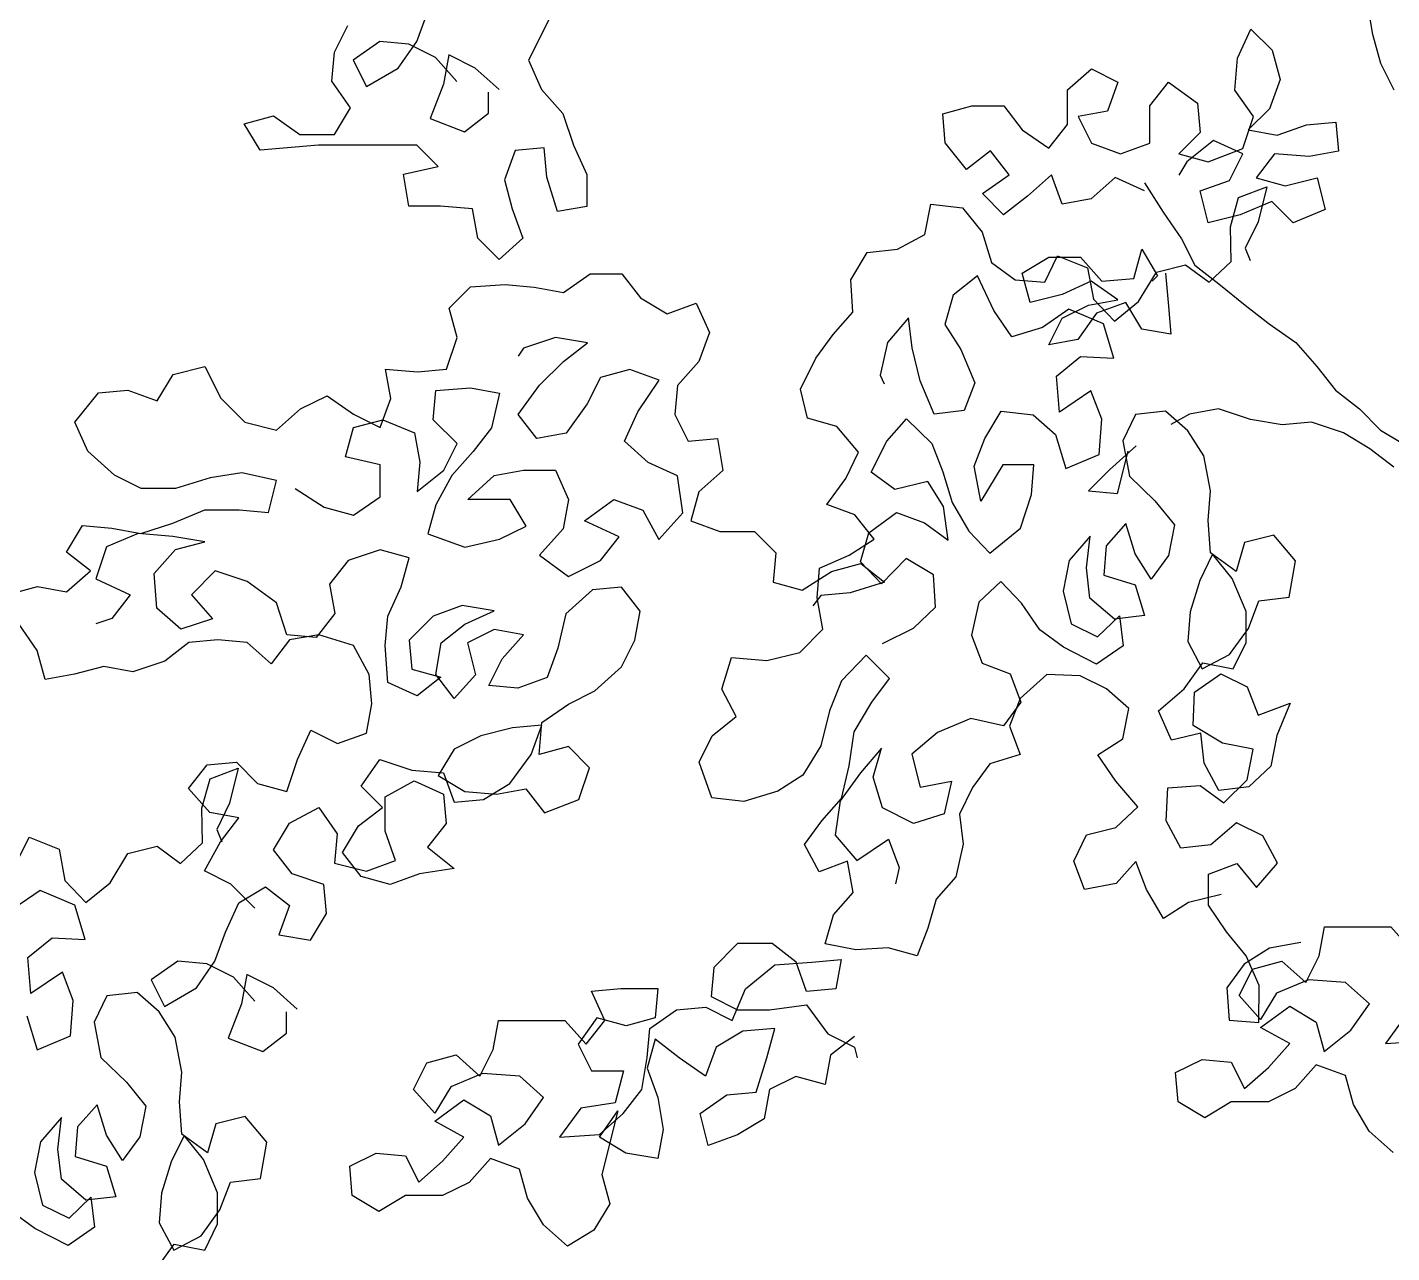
# Model space of a CAD drawing. Header units: millimetres. Extents: x -249630 to 95394, y -188036 to 109963.
# Drawn here: x -74141 to -73480, y 97322 to 97916 of the extents above; entities that cross this region are included whole.
import ezdxf

# ---------------------------------------------------------------- set-up
doc = ezdxf.new("R2010")
doc.units = ezdxf.units.MM
doc.layers.add('AHojas', color=86, linetype='Continuous')
doc.layers.add('ATronco', color=36, linetype='Continuous')

# ---------------------------------------------------------------- blocks, each defined once
blk = doc.blocks.new('Arbol_01')
at = {"layer": 'AHojas'}
for p, q in [((-0.5512, 1.89923), (-0.56152, 1.87865)), ((-0.60476, 1.8859), (-0.60063, 1.89722)), ((-0.63668, 1.88181), (-0.63152, 1.8921)), ((-0.28659, 1.87943), (-0.28143, 1.89075)), ((-0.28143, 1.89075), (-0.2732, 1.88251)), ((-0.61917, 1.88591), (-0.62947, 1.87871)), ((-0.60785, 1.88487), (-0.61917, 1.88591)), ((-0.61197, 1.87561), (-0.60476, 1.8859)), ((-0.59755, 1.87971), (-0.60785, 1.88487)), ((-0.63772, 1.87048), (-0.63668, 1.88181)), ((-0.62947, 1.87871), (-0.62434, 1.86841)), ((-0.58932, 1.87044), (-0.59755, 1.87971)), ((-0.5924, 1.88074), (-0.59447, 1.86941)), ((-0.58211, 1.87558), (-0.5924, 1.88074)), ((-0.56152, 1.87865), (-0.55638, 1.86732)), ((-0.28763, 1.86707), (-0.28659, 1.87943)), ((-0.2732, 1.88251), (-0.27012, 1.87118)), ((-0.62434, 1.86841), (-0.61197, 1.87561)), ((-0.57285, 1.86733), (-0.58211, 1.87558)), ((-0.3525, 1.86713), (-0.34323, 1.87536)), ((-0.34323, 1.87536), (-0.33293, 1.8702)), ((-0.63052, 1.86018), (-0.63772, 1.87048)), ((-0.59447, 1.86941), (-0.59963, 1.85603)), ((-0.33293, 1.8702), (-0.33706, 1.85888)), ((-0.32059, 1.86093), (-0.31337, 1.87019)), ((-0.31337, 1.87019), (-0.30205, 1.86194)), ((-0.27012, 1.87118), (-0.27425, 1.85985)), ((-0.57698, 1.85807), (-0.57697, 1.86631)), ((-0.55638, 1.86732), (-0.54815, 1.85804)), ((-0.35251, 1.85375), (-0.3525, 1.86713)), ((-0.28043, 1.85677), (-0.28763, 1.86707)), ((-0.67171, 1.85404), (-0.66038, 1.85712)), ((-0.66038, 1.85712), (-0.65009, 1.8499)), ((-0.63671, 1.84989), (-0.63052, 1.86018)), ((-0.58625, 1.85087), (-0.57698, 1.85807)), ((-0.54815, 1.85804), (-0.54404, 1.84568)), ((-0.4009, 1.85791), (-0.38957, 1.86099)), ((-0.39988, 1.84658), (-0.4009, 1.85791)), ((-0.38957, 1.86099), (-0.37722, 1.86098)), ((-0.37722, 1.86098), (-0.37002, 1.8517)), ((-0.33706, 1.85888), (-0.34839, 1.85683)), ((-0.34839, 1.85683), (-0.34325, 1.84653)), ((-0.3206, 1.84651), (-0.32059, 1.86093)), ((-0.30205, 1.86194), (-0.30103, 1.85061)), ((-0.28456, 1.84442), (-0.28043, 1.85677)), ((-0.27425, 1.85985), (-0.2825, 1.85162)), ((-0.66554, 1.84374), (-0.67171, 1.85404)), ((-0.59963, 1.85603), (-0.58625, 1.85087)), ((-0.37002, 1.8517), (-0.35973, 1.84449)), ((-0.35973, 1.84449), (-0.35251, 1.85375)), ((-0.2825, 1.85162), (-0.27117, 1.84955)), ((-0.27117, 1.84955), (-0.25984, 1.85366)), ((-0.25984, 1.85366), (-0.24851, 1.85468)), ((-0.24851, 1.85468), (-0.2475, 1.84335)), ((-0.65009, 1.8499), (-0.63671, 1.84989)), ((-0.39166, 1.83628), (-0.39988, 1.84658)), ((-0.34325, 1.84653), (-0.33193, 1.8424)), ((-0.33193, 1.8424), (-0.3206, 1.84651)), ((-0.30103, 1.85061), (-0.30928, 1.84238)), ((-0.29589, 1.84752), (-0.30619, 1.83929)), ((-0.28456, 1.84236), (-0.29589, 1.84752)), ((-0.64289, 1.84577), (-0.66554, 1.84374)), ((-0.60479, 1.84574), (-0.64289, 1.84577)), ((-0.59656, 1.8375), (-0.60479, 1.84574)), ((-0.5667, 1.84365), (-0.57082, 1.83232)), ((-0.55537, 1.84467), (-0.5667, 1.84365)), ((-0.55435, 1.83334), (-0.55537, 1.84467)), ((-0.54404, 1.84568), (-0.5389, 1.83435)), ((-0.38238, 1.84348), (-0.39166, 1.83628)), ((-0.37518, 1.8342), (-0.38238, 1.84348)), ((-0.30928, 1.84238), (-0.29795, 1.83928)), ((-0.29795, 1.83928), (-0.28456, 1.84442)), ((-0.28972, 1.83207), (-0.28456, 1.84236)), ((-0.27221, 1.84235), (-0.27942, 1.83309)), ((-0.25882, 1.8413), (-0.27221, 1.84235)), ((-0.2475, 1.84335), (-0.25882, 1.8413)), ((-0.60995, 1.83442), (-0.59656, 1.8375)), ((-0.30619, 1.83929), (-0.30928, 1.83414)), ((-0.6079, 1.82206), (-0.60995, 1.83442)), ((-0.57082, 1.83232), (-0.56775, 1.82099)), ((-0.55024, 1.81995), (-0.55435, 1.83334)), ((-0.5389, 1.83435), (-0.53891, 1.822)), ((-0.38549, 1.82701), (-0.37518, 1.8342)), ((-0.35871, 1.83419), (-0.36798, 1.82596)), ((-0.3546, 1.82286), (-0.35871, 1.83419)), ((-0.334, 1.83314), (-0.34327, 1.82491)), ((-0.32268, 1.82798), (-0.334, 1.83314)), ((-0.32267, 1.83107), (-0.31548, 1.81973)), ((-0.30105, 1.82796), (-0.28972, 1.83207)), ((-0.27942, 1.83309), (-0.2681, 1.82999)), ((-0.2681, 1.82999), (-0.25574, 1.83306)), ((-0.25574, 1.83306), (-0.25266, 1.82071)), ((-0.37726, 1.81876), (-0.38549, 1.82701)), ((-0.36798, 1.82596), (-0.37726, 1.81876)), ((-0.29797, 1.8156), (-0.30105, 1.82796)), ((-0.28937, 1.81408), (-0.28616, 1.82537)), ((-0.28616, 1.82537), (-0.2752, 1.82958)), ((-0.2752, 1.82958), (-0.2786, 1.81599)), ((-0.59555, 1.82205), (-0.6079, 1.82206)), ((-0.58319, 1.82101), (-0.59555, 1.82205)), ((-0.58114, 1.80968), (-0.58319, 1.82101)), ((-0.56775, 1.82099), (-0.56364, 1.80966)), ((-0.53891, 1.822), (-0.55024, 1.81995)), ((-0.40787, 1.81104), (-0.40555, 1.82287)), ((-0.40555, 1.82287), (-0.39319, 1.82142)), ((-0.39319, 1.82142), (-0.38562, 1.81204)), ((-0.34327, 1.82491), (-0.3546, 1.82286)), ((-0.31548, 1.81973), (-0.30828, 1.80943)), ((-0.27326, 1.82381), (-0.28562, 1.81868)), ((-0.26503, 1.81557), (-0.27326, 1.82381)), ((-0.25266, 1.82071), (-0.26503, 1.81557)), ((-0.28562, 1.81868), (-0.29797, 1.8156)), ((-0.2786, 1.81599), (-0.28357, 1.80576)), ((-0.57291, 1.80143), (-0.58114, 1.80968)), ((-0.56364, 1.80966), (-0.57291, 1.80143)), ((-0.41848, 1.80542), (-0.40787, 1.81104)), ((-0.38562, 1.81204), (-0.38194, 1.8002)), ((-0.30828, 1.80943), (-0.30314, 1.79913)), ((-0.28906, 1.80066), (-0.28937, 1.81408)), ((-0.43653, 1.79346), (-0.43014, 1.80404)), ((-0.43014, 1.80404), (-0.41848, 1.80542)), ((-0.32683, 1.794), (-0.32373, 1.80533)), ((-0.32373, 1.80533), (-0.31756, 1.79502)), ((-0.28357, 1.80576), (-0.28164, 1.80099)), ((-0.38194, 1.8002), (-0.37278, 1.79346)), ((-0.37007, 1.7961), (-0.35977, 1.80227)), ((-0.3613, 1.79255), (-0.35633, 1.80278)), ((-0.35977, 1.80227), (-0.34741, 1.80226)), ((-0.35633, 1.80278), (-0.34469, 1.79816)), ((-0.34741, 1.80226), (-0.33918, 1.79298)), ((-0.31803, 1.7965), (-0.30672, 1.79929)), ((-0.30672, 1.79929), (-0.29755, 1.79255)), ((-0.30314, 1.79913), (-0.29388, 1.79191)), ((-0.29755, 1.79255), (-0.28906, 1.80066)), ((-0.54791, 1.78864), (-0.53761, 1.79583)), ((-0.53761, 1.79583), (-0.52525, 1.79582)), ((-0.52525, 1.79582), (-0.51805, 1.78655)), ((-0.43568, 1.78092), (-0.43653, 1.79346)), ((-0.38743, 1.79509), (-0.39681, 1.78752)), ((-0.38111, 1.78165), (-0.38743, 1.79509)), ((-0.37278, 1.79346), (-0.3613, 1.79255)), ((-0.36699, 1.78477), (-0.37007, 1.7961)), ((-0.34469, 1.79816), (-0.34243, 1.78597)), ((-0.33918, 1.79298), (-0.32683, 1.794)), ((-0.32495, 1.78504), (-0.31803, 1.7965)), ((-0.31756, 1.79502), (-0.31962, 1.79297)), ((-0.31447, 1.79605), (-0.31345, 1.78472)), ((-0.59219, 1.7825), (-0.58395, 1.79073)), ((-0.58395, 1.79073), (-0.57056, 1.79175)), ((-0.57056, 1.79175), (-0.55924, 1.79071)), ((-0.55924, 1.79071), (-0.54791, 1.78864)), ((-0.3433, 1.79299), (-0.35463, 1.78785)), ((-0.33301, 1.78577), (-0.3433, 1.79299)), ((-0.51805, 1.78655), (-0.50776, 1.78036)), ((-0.50776, 1.78036), (-0.49643, 1.78447)), ((-0.49643, 1.78447), (-0.49129, 1.77314)), ((-0.39681, 1.78752), (-0.40002, 1.77623)), ((-0.35463, 1.78785), (-0.36699, 1.78477)), ((-0.35464, 1.77858), (-0.34434, 1.78372)), ((-0.34434, 1.78372), (-0.33301, 1.78577)), ((-0.34243, 1.78597), (-0.33433, 1.77747)), ((-0.32992, 1.78474), (-0.34125, 1.78063)), ((-0.33433, 1.77747), (-0.32495, 1.78504)), ((-0.32375, 1.77443), (-0.32992, 1.78474)), ((-0.31345, 1.78472), (-0.31243, 1.77237)), ((-0.58911, 1.77117), (-0.59219, 1.7825)), ((-0.4433, 1.77229), (-0.43568, 1.78092)), ((-0.41414, 1.77874), (-0.42229, 1.76923)), ((-0.41276, 1.76708), (-0.41414, 1.77874)), ((-0.37407, 1.77139), (-0.38111, 1.78165)), ((-0.35197, 1.78211), (-0.36223, 1.77507)), ((-0.3598, 1.76829), (-0.35464, 1.77858)), ((-0.33857, 1.77642), (-0.35197, 1.78211)), ((-0.34125, 1.78063), (-0.34847, 1.77034)), ((-0.49129, 1.77314), (-0.49542, 1.76182)), ((-0.45003, 1.76312), (-0.4433, 1.77229)), ((-0.40002, 1.77623), (-0.39387, 1.7665)), ((-0.36223, 1.77507), (-0.37407, 1.77139)), ((-0.33454, 1.76316), (-0.33857, 1.77642)), ((-0.31243, 1.77237), (-0.32375, 1.77443)), ((-0.59324, 1.75882), (-0.58911, 1.77117)), ((-0.56338, 1.76703), (-0.56544, 1.76394)), ((-0.55102, 1.77113), (-0.56338, 1.76703)), ((-0.53866, 1.76906), (-0.55102, 1.77113)), ((-0.54794, 1.76186), (-0.53866, 1.76906)), ((-0.42229, 1.76923), (-0.42515, 1.75652)), ((-0.40962, 1.75436), (-0.41276, 1.76708)), ((-0.34847, 1.77034), (-0.3598, 1.76829)), ((-0.55721, 1.75261), (-0.54794, 1.76186)), ((-0.49542, 1.76182), (-0.50367, 1.75256)), ((-0.45607, 1.75113), (-0.45003, 1.76312)), ((-0.39387, 1.7665), (-0.38843, 1.7536)), ((-0.35681, 1.75616), (-0.34743, 1.76373)), ((-0.34743, 1.76373), (-0.33454, 1.76316)), ((-0.70549, 1.74656), (-0.6993, 1.75685)), ((-0.6993, 1.75685), (-0.68694, 1.75993)), ((-0.68694, 1.75993), (-0.68078, 1.74757)), ((-0.61693, 1.75884), (-0.60457, 1.7578)), ((-0.61488, 1.74751), (-0.61693, 1.75884)), ((-0.60457, 1.7578), (-0.59324, 1.75882)), ((-0.5222, 1.75875), (-0.53353, 1.75567)), ((-0.51087, 1.75462), (-0.5222, 1.75875)), ((-0.42515, 1.75652), (-0.42357, 1.75316)), ((-0.59737, 1.75058), (-0.58398, 1.7516)), ((-0.58398, 1.7516), (-0.57266, 1.74953)), ((-0.56546, 1.74129), (-0.55721, 1.75261)), ((-0.53353, 1.75567), (-0.53868, 1.74538)), ((-0.51912, 1.74227), (-0.51087, 1.75462)), ((-0.50367, 1.75256), (-0.50471, 1.74123)), ((-0.45327, 1.73982), (-0.45607, 1.75113)), ((-0.40418, 1.74145), (-0.40962, 1.75436)), ((-0.38843, 1.7536), (-0.39252, 1.74284)), ((-0.35561, 1.74221), (-0.35681, 1.75616)), ((-0.73742, 1.73836), (-0.72814, 1.74967)), ((-0.72814, 1.74967), (-0.71681, 1.75069)), ((-0.71681, 1.75069), (-0.70549, 1.74656)), ((-0.68078, 1.74757), (-0.67152, 1.73829)), ((-0.64989, 1.74342), (-0.63959, 1.74856)), ((-0.63959, 1.74856), (-0.6293, 1.74135)), ((-0.61901, 1.73619), (-0.61488, 1.74751)), ((-0.59841, 1.73926), (-0.59737, 1.75058)), ((-0.57266, 1.74953), (-0.57576, 1.73615)), ((-0.3434, 1.75047), (-0.35561, 1.74221)), ((-0.3392, 1.73951), (-0.3434, 1.75047)), ((-0.65917, 1.73519), (-0.64989, 1.74342)), ((-0.6293, 1.74135), (-0.61901, 1.73619)), ((-0.55826, 1.73201), (-0.56546, 1.74129)), ((-0.53868, 1.74538), (-0.54693, 1.73406)), ((-0.52428, 1.73095), (-0.51912, 1.74227)), ((-0.50471, 1.74123), (-0.49957, 1.73093)), ((-0.39252, 1.74284), (-0.40418, 1.74145)), ((-0.3846, 1.73204), (-0.37821, 1.74262)), ((-0.37821, 1.74262), (-0.36586, 1.74117)), ((-0.36586, 1.74117), (-0.35722, 1.73356)), ((-0.32612, 1.74124), (-0.3311, 1.73102)), ((-0.31447, 1.74263), (-0.32612, 1.74124)), ((-0.30583, 1.73501), (-0.31447, 1.74263)), ((-0.30525, 1.74147), (-0.31246, 1.73736)), ((-0.73228, 1.72702), (-0.73742, 1.73836)), ((-0.67152, 1.73829), (-0.65917, 1.73519)), ((-0.6324, 1.72487), (-0.6293, 1.7362)), ((-0.6293, 1.7362), (-0.61798, 1.73928)), ((-0.61798, 1.73928), (-0.60562, 1.73412)), ((-0.58915, 1.72998), (-0.59841, 1.73926)), ((-0.57576, 1.73615), (-0.58298, 1.72689)), ((-0.44198, 1.73661), (-0.45327, 1.73982)), ((-0.43353, 1.7267), (-0.44198, 1.73661)), ((-0.42257, 1.73091), (-0.41495, 1.73954)), ((-0.41495, 1.73954), (-0.40509, 1.72998)), ((-0.34029, 1.72574), (-0.3392, 1.73951)), ((-0.60562, 1.73412), (-0.60357, 1.72279)), ((-0.59431, 1.71969), (-0.58915, 1.72998)), ((-0.54693, 1.73406), (-0.55826, 1.73201)), ((-0.51502, 1.72271), (-0.52428, 1.73095)), ((-0.49957, 1.73093), (-0.48824, 1.73195)), ((-0.48824, 1.73195), (-0.48619, 1.71959)), ((-0.42861, 1.71892), (-0.42257, 1.73091)), ((-0.40509, 1.72998), (-0.40088, 1.71902)), ((-0.38869, 1.72128), (-0.3846, 1.73204)), ((-0.35722, 1.73356), (-0.3532, 1.7203)), ((-0.3311, 1.73102), (-0.32848, 1.71741)), ((-0.29968, 1.72528), (-0.30583, 1.73501)), ((-0.72199, 1.71775), (-0.73228, 1.72702)), ((-0.61902, 1.72177), (-0.6324, 1.72487)), ((-0.58298, 1.72689), (-0.59122, 1.71763)), ((-0.4385, 1.71647), (-0.43353, 1.7267)), ((-0.3532, 1.7203), (-0.34029, 1.72574)), ((-0.32586, 1.72913), (-0.33616, 1.71987)), ((-0.33308, 1.7106), (-0.32895, 1.72707)), ((-0.29707, 1.71168), (-0.29968, 1.72528)), ((-0.61903, 1.70942), (-0.61902, 1.72177)), ((-0.60357, 1.72279), (-0.60461, 1.71146)), ((-0.60461, 1.71146), (-0.59431, 1.71969)), ((-0.57475, 1.71761), (-0.56342, 1.71966)), ((-0.56342, 1.71966), (-0.55106, 1.71965)), ((-0.55106, 1.71965), (-0.54593, 1.70832)), ((-0.5037, 1.71755), (-0.51502, 1.72271)), ((-0.48619, 1.71959), (-0.49547, 1.71136)), ((-0.38608, 1.70768), (-0.38869, 1.72128)), ((-0.37756, 1.72178), (-0.38608, 1.70768)), ((-0.36556, 1.72175), (-0.37756, 1.72178)), ((-0.36647, 1.71027), (-0.36556, 1.72175)), ((-0.33616, 1.71987), (-0.34441, 1.71164)), ((-0.7117, 1.71259), (-0.72199, 1.71775)), ((-0.68492, 1.71668), (-0.69831, 1.71258)), ((-0.67257, 1.71873), (-0.68492, 1.71668)), ((-0.65918, 1.71563), (-0.67257, 1.71873)), ((-0.66228, 1.70328), (-0.65918, 1.71563)), ((-0.59122, 1.71763), (-0.59741, 1.70631)), ((-0.58505, 1.70835), (-0.57475, 1.71761)), ((-0.50165, 1.70313), (-0.5037, 1.71755)), ((-0.44577, 1.70643), (-0.4385, 1.71647)), ((-0.41944, 1.71218), (-0.42861, 1.71892)), ((-0.40672, 1.71533), (-0.41944, 1.71218)), ((-0.40056, 1.7056), (-0.40672, 1.71533)), ((-0.40088, 1.71902), (-0.3972, 1.70718)), ((-0.32848, 1.71741), (-0.31862, 1.70785)), ((-0.69831, 1.71258), (-0.7117, 1.71259)), ((-0.65198, 1.71253), (-0.64066, 1.70532)), ((-0.62934, 1.70222), (-0.61903, 1.70942)), ((-0.49547, 1.71136), (-0.49857, 1.70004)), ((-0.37074, 1.69722), (-0.36647, 1.71027)), ((-0.34441, 1.71164), (-0.33308, 1.7106)), ((-0.29798, 1.7002), (-0.29707, 1.71168)), ((-0.69936, 1.69919), (-0.687, 1.70433)), ((-0.687, 1.70433), (-0.67361, 1.70432)), ((-0.67361, 1.70432), (-0.66228, 1.70328)), ((-0.64066, 1.70532), (-0.62934, 1.70222)), ((-0.59741, 1.70631), (-0.60051, 1.69498)), ((-0.56858, 1.70834), (-0.58505, 1.70835)), ((-0.56241, 1.69804), (-0.56858, 1.70834)), ((-0.54593, 1.70832), (-0.548, 1.69699)), ((-0.53976, 1.70008), (-0.52842, 1.7083)), ((-0.52842, 1.7083), (-0.5171, 1.70417)), ((-0.5171, 1.70417), (-0.51093, 1.69284)), ((-0.43501, 1.70233), (-0.44577, 1.70643)), ((-0.42955, 1.69543), (-0.41876, 1.70335)), ((-0.41876, 1.70335), (-0.408, 1.69926)), ((-0.39883, 1.69253), (-0.40056, 1.7056)), ((-0.3972, 1.70718), (-0.3907, 1.69603)), ((-0.31862, 1.70785), (-0.31105, 1.69847)), ((-0.74055, 1.6879), (-0.73437, 1.69819)), ((-0.73437, 1.69819), (-0.72304, 1.69715)), ((-0.71172, 1.69508), (-0.69936, 1.69919)), ((-0.52638, 1.69389), (-0.53976, 1.70008)), ((-0.51093, 1.69284), (-0.50165, 1.70313)), ((-0.49857, 1.70004), (-0.48725, 1.69591)), ((-0.42744, 1.69296), (-0.43501, 1.70233)), ((-0.408, 1.69926), (-0.39883, 1.69253)), ((-0.32995, 1.69905), (-0.33756, 1.69042)), ((-0.32627, 1.68721), (-0.32995, 1.69905)), ((-0.31105, 1.69847), (-0.31338, 1.68664)), ((-0.29713, 1.68766), (-0.29798, 1.7002)), ((-0.71275, 1.69509), (-0.72511, 1.68995)), ((-0.72304, 1.69715), (-0.71172, 1.69508)), ((-0.69936, 1.69404), (-0.71275, 1.69509)), ((-0.68701, 1.69197), (-0.69936, 1.69404)), ((-0.60051, 1.69498), (-0.5861, 1.68982)), ((-0.5861, 1.68982), (-0.57271, 1.6929)), ((-0.57271, 1.6929), (-0.56241, 1.69804)), ((-0.548, 1.69699), (-0.55727, 1.68671)), ((-0.53359, 1.68463), (-0.52638, 1.69389)), ((-0.48725, 1.69591), (-0.47386, 1.6959)), ((-0.47386, 1.6959), (-0.46563, 1.68765)), ((-0.43717, 1.6868), (-0.42744, 1.69296)), ((-0.43276, 1.68414), (-0.42955, 1.69543)), ((-0.3907, 1.69603), (-0.3826, 1.68754)), ((-0.3826, 1.68754), (-0.37074, 1.69722)), ((-0.34373, 1.69414), (-0.35188, 1.68463)), ((-0.34518, 1.68179), (-0.34373, 1.69414)), ((-0.27257, 1.69448), (-0.28388, 1.69169)), ((-0.26412, 1.68457), (-0.27257, 1.69448)), ((-0.73129, 1.68069), (-0.74055, 1.6879)), ((-0.72511, 1.68995), (-0.72924, 1.6776)), ((-0.70658, 1.67964), (-0.69834, 1.68889)), ((-0.69834, 1.68889), (-0.68701, 1.69197)), ((-0.61905, 1.68882), (-0.63141, 1.68471)), ((-0.60773, 1.68572), (-0.61905, 1.68882)), ((-0.46563, 1.68765), (-0.46667, 1.67633)), ((-0.33756, 1.69042), (-0.33848, 1.67894)), ((-0.28708, 1.68039), (-0.29713, 1.68766)), ((-0.28388, 1.69169), (-0.28708, 1.68039)), ((-0.63141, 1.68471), (-0.63863, 1.67545)), ((-0.61083, 1.6744), (-0.60773, 1.68572)), ((-0.55727, 1.68671), (-0.54595, 1.67846)), ((-0.54595, 1.67846), (-0.53359, 1.68463)), ((-0.44866, 1.68171), (-0.43717, 1.6868)), ((-0.44401, 1.68042), (-0.43268, 1.6835)), ((-0.42466, 1.67564), (-0.43276, 1.68414)), ((-0.43268, 1.6835), (-0.42342, 1.67629)), ((-0.4151, 1.68551), (-0.42466, 1.67564)), ((-0.40452, 1.67912), (-0.4151, 1.68551)), ((-0.35188, 1.68463), (-0.35421, 1.6728)), ((-0.32011, 1.67748), (-0.32627, 1.68721)), ((-0.31338, 1.68664), (-0.32011, 1.67748)), ((-0.29625, 1.68713), (-0.30122, 1.6769)), ((-0.28868, 1.67775), (-0.29625, 1.68713)), ((-0.26663, 1.67045), (-0.26412, 1.68457)), ((-0.74057, 1.67246), (-0.73129, 1.68069)), ((-0.72924, 1.6776), (-0.71586, 1.67141)), ((-0.70556, 1.66625), (-0.70658, 1.67964)), ((-0.6829, 1.68064), (-0.69217, 1.67138)), ((-0.67055, 1.67651), (-0.6829, 1.68064)), ((-0.45535, 1.67323), (-0.44401, 1.68042)), ((-0.44957, 1.67023), (-0.44866, 1.68171)), ((-0.40367, 1.66658), (-0.40452, 1.67912)), ((-0.3438, 1.67013), (-0.34518, 1.68179)), ((-0.33848, 1.67894), (-0.3263, 1.6752)), ((-0.28324, 1.66484), (-0.28868, 1.67775)), ((-0.76322, 1.67145), (-0.75189, 1.67453)), ((-0.75189, 1.67453), (-0.74057, 1.67246)), ((-0.65923, 1.66827), (-0.67055, 1.67651)), ((-0.63863, 1.67545), (-0.63658, 1.66413)), ((-0.61599, 1.66308), (-0.61083, 1.6744)), ((-0.53669, 1.6733), (-0.547, 1.66404)), ((-0.52536, 1.67432), (-0.53669, 1.6733)), ((-0.51816, 1.66505), (-0.52536, 1.67432)), ((-0.46667, 1.67633), (-0.45535, 1.67323)), ((-0.43681, 1.67218), (-0.44814, 1.67116)), ((-0.42342, 1.67629), (-0.43681, 1.67218)), ((-0.37839, 1.67658), (-0.38689, 1.66848)), ((-0.37029, 1.66808), (-0.37839, 1.67658)), ((-0.35421, 1.6728), (-0.35106, 1.66008)), ((-0.3263, 1.6752), (-0.32263, 1.66336)), ((-0.30122, 1.6769), (-0.30496, 1.66472)), ((-0.71586, 1.67141), (-0.72307, 1.66215)), ((-0.69217, 1.67138), (-0.68395, 1.66211)), ((-0.65512, 1.65591), (-0.65923, 1.66827)), ((-0.58715, 1.66717), (-0.59848, 1.66306)), ((-0.5748, 1.6651), (-0.58715, 1.66717)), ((-0.44814, 1.67116), (-0.45123, 1.66705)), ((-0.44731, 1.65804), (-0.44957, 1.67023)), ((-0.41217, 1.65848), (-0.40367, 1.66658)), ((-0.38689, 1.66848), (-0.38975, 1.65577)), ((-0.36326, 1.65782), (-0.37029, 1.66808)), ((-0.33428, 1.66198), (-0.3438, 1.67013)), ((-0.28238, 1.65831), (-0.27829, 1.66907)), ((-0.27829, 1.66907), (-0.26663, 1.67045)), ((-0.72307, 1.66215), (-0.72925, 1.66009)), ((-0.69631, 1.658), (-0.70556, 1.66625)), ((-0.68395, 1.66211), (-0.69631, 1.658)), ((-0.63658, 1.66413), (-0.64379, 1.65487)), ((-0.61703, 1.65175), (-0.61599, 1.66308)), ((-0.59848, 1.66306), (-0.60776, 1.6538)), ((-0.58613, 1.65996), (-0.5748, 1.6651)), ((-0.547, 1.66404), (-0.5501, 1.65066)), ((-0.52023, 1.65372), (-0.51816, 1.66505)), ((-0.34084, 1.65511), (-0.33234, 1.66321)), ((-0.32263, 1.66336), (-0.33428, 1.66198)), ((-0.33234, 1.66321), (-0.33096, 1.65155)), ((-0.30496, 1.66472), (-0.30588, 1.65325)), ((-0.28327, 1.65283), (-0.28324, 1.66484)), ((-0.75192, 1.64982), (-0.75911, 1.66012)), ((-0.64379, 1.65487), (-0.65512, 1.65591)), ((-0.64276, 1.65589), (-0.65409, 1.65385)), ((-0.62938, 1.65176), (-0.64276, 1.65589)), ((-0.5954, 1.65276), (-0.58613, 1.65996)), ((-0.5748, 1.65789), (-0.5851, 1.65275)), ((-0.56348, 1.65582), (-0.5748, 1.65789)), ((-0.57172, 1.64656), (-0.56348, 1.65582)), ((-0.45634, 1.64906), (-0.44731, 1.65804)), ((-0.42419, 1.65251), (-0.41217, 1.65848)), ((-0.38975, 1.65577), (-0.38554, 1.64481)), ((-0.35409, 1.65108), (-0.36326, 1.65782)), ((-0.35106, 1.66008), (-0.34084, 1.65511)), ((-0.28964, 1.64826), (-0.28238, 1.65831)), ((-0.69322, 1.65285), (-0.70249, 1.64565)), ((-0.68189, 1.65387), (-0.69322, 1.65285)), ((-0.67057, 1.65283), (-0.68189, 1.65387)), ((-0.66131, 1.64458), (-0.67057, 1.65283)), ((-0.65409, 1.65385), (-0.66131, 1.64458)), ((-0.62321, 1.64043), (-0.62938, 1.65176)), ((-0.61601, 1.63734), (-0.61703, 1.65175)), ((-0.60776, 1.6538), (-0.60674, 1.64248)), ((-0.59747, 1.64041), (-0.5954, 1.65276)), ((-0.5851, 1.65275), (-0.58203, 1.64039)), ((-0.5501, 1.65066), (-0.55423, 1.63934)), ((-0.52539, 1.64343), (-0.52023, 1.65372)), ((-0.34122, 1.64451), (-0.35409, 1.65108)), ((-0.33096, 1.65155), (-0.34122, 1.64451)), ((-0.30588, 1.65325), (-0.30025, 1.64264)), ((-0.28825, 1.64261), (-0.28327, 1.65283)), ((-0.74884, 1.63849), (-0.75192, 1.64982)), ((-0.70249, 1.64565), (-0.71485, 1.64154)), ((-0.57688, 1.63627), (-0.57172, 1.64656)), ((-0.48658, 1.63484), (-0.48284, 1.64701)), ((-0.48284, 1.64701), (-0.46906, 1.64592)), ((-0.46906, 1.64592), (-0.45634, 1.64906)), ((-0.43056, 1.64793), (-0.44013, 1.63807)), ((-0.42158, 1.6389), (-0.43056, 1.64793)), ((-0.30025, 1.64264), (-0.28964, 1.64826)), ((-0.73751, 1.64054), (-0.74884, 1.63849)), ((-0.72618, 1.64361), (-0.73751, 1.64054)), ((-0.71485, 1.64154), (-0.72618, 1.64361)), ((-0.62219, 1.6291), (-0.62321, 1.64043)), ((-0.60674, 1.64248), (-0.59541, 1.63938)), ((-0.59027, 1.63113), (-0.59747, 1.64041)), ((-0.58203, 1.64039), (-0.59027, 1.63113)), ((-0.5357, 1.63417), (-0.52539, 1.64343)), ((-0.38554, 1.64481), (-0.37478, 1.64072)), ((-0.37478, 1.64072), (-0.37057, 1.62976)), ((-0.36048, 1.6405), (-0.37092, 1.63117)), ((-0.34759, 1.63994), (-0.36048, 1.6405)), ((-0.33736, 1.63497), (-0.34759, 1.63994)), ((-0.30734, 1.63489), (-0.30007, 1.64493)), ((-0.30328, 1.63364), (-0.29302, 1.64068)), ((-0.30007, 1.64493), (-0.28825, 1.64261)), ((-0.29302, 1.64068), (-0.28279, 1.6357)), ((-0.60469, 1.63218), (-0.61601, 1.63734)), ((-0.59541, 1.63938), (-0.60469, 1.63218)), ((-0.56556, 1.63523), (-0.57688, 1.63627)), ((-0.55423, 1.63934), (-0.56556, 1.63523)), ((-0.48095, 1.62423), (-0.48658, 1.63484)), ((-0.44013, 1.63807), (-0.44475, 1.62643)), ((-0.42832, 1.62974), (-0.42158, 1.6389)), ((-0.32873, 1.62735), (-0.33736, 1.63497)), ((-0.31725, 1.62644), (-0.30734, 1.63489)), ((-0.28279, 1.6357), (-0.27858, 1.62474)), ((-0.546, 1.62903), (-0.5357, 1.63417)), ((-0.43523, 1.61828), (-0.42832, 1.62974)), ((-0.37057, 1.62976), (-0.37731, 1.6206)), ((-0.37092, 1.63117), (-0.37501, 1.62041)), ((-0.30384, 1.62075), (-0.30328, 1.63364)), ((-0.27858, 1.62474), (-0.26621, 1.6293)), ((-0.26621, 1.6293), (-0.27136, 1.61678)), ((-0.62426, 1.61778), (-0.62219, 1.6291)), ((-0.5563, 1.62184), (-0.546, 1.62903)), ((-0.49033, 1.61666), (-0.48095, 1.62423)), ((-0.44475, 1.62643), (-0.44814, 1.61284)), ((-0.33105, 1.61553), (-0.32873, 1.62735)), ((-0.31216, 1.61495), (-0.31725, 1.62644)), ((-0.65105, 1.60751), (-0.64589, 1.61883)), ((-0.64589, 1.61883), (-0.63559, 1.61367)), ((-0.56763, 1.61979), (-0.57999, 1.61671)), ((-0.5563, 1.62081), (-0.56763, 1.61979)), ((-0.56043, 1.60948), (-0.5563, 1.62081)), ((-0.55734, 1.60948), (-0.5563, 1.62184)), ((-0.39001, 1.62345), (-0.40292, 1.61802)), ((-0.37731, 1.6206), (-0.39001, 1.62345)), ((-0.37501, 1.62041), (-0.3708, 1.60945)), ((-0.29239, 1.61383), (-0.30384, 1.62075)), ((-0.63559, 1.61367), (-0.62426, 1.61778)), ((-0.57999, 1.61671), (-0.59029, 1.61157)), ((-0.49531, 1.60643), (-0.49033, 1.61666)), ((-0.43721, 1.60504), (-0.43523, 1.61828)), ((-0.40292, 1.61802), (-0.41283, 1.60957)), ((-0.34078, 1.60937), (-0.33105, 1.61553)), ((-0.30085, 1.61774), (-0.31216, 1.61495)), ((-0.29947, 1.60608), (-0.30085, 1.61774)), ((-0.28056, 1.61151), (-0.29239, 1.61383)), ((-0.27136, 1.61678), (-0.27369, 1.60495)), ((-0.59029, 1.61157), (-0.59648, 1.60128)), ((-0.56868, 1.59816), (-0.56043, 1.60948)), ((-0.54601, 1.61256), (-0.55734, 1.60948)), ((-0.53778, 1.60431), (-0.54601, 1.61256)), ((-0.44814, 1.61284), (-0.45506, 1.60138)), ((-0.42466, 1.61189), (-0.4328, 1.60238)), ((-0.42786, 1.6006), (-0.42466, 1.61189)), ((-0.41283, 1.60957), (-0.40969, 1.59684)), ((-0.3708, 1.60945), (-0.38264, 1.60578)), ((-0.33375, 1.59911), (-0.34078, 1.60937)), ((-0.28289, 1.59968), (-0.28056, 1.61151)), ((-0.69327, 1.59622), (-0.68606, 1.60548)), ((-0.68606, 1.60548), (-0.67473, 1.6065)), ((-0.68495, 1.59998), (-0.67399, 1.60419)), ((-0.67399, 1.60419), (-0.67738, 1.5906)), ((-0.67473, 1.6065), (-0.6665, 1.59825)), ((-0.65518, 1.59515), (-0.65105, 1.60751)), ((-0.62634, 1.59719), (-0.61913, 1.60748)), ((-0.61913, 1.60748), (-0.60677, 1.60335)), ((-0.60677, 1.60335), (-0.59442, 1.60231)), ((-0.54191, 1.59196), (-0.53778, 1.60431)), ((-0.4904, 1.59265), (-0.49531, 1.60643)), ((-0.44007, 1.59233), (-0.43721, 1.60504)), ((-0.38264, 1.60578), (-0.38938, 1.59661)), ((-0.29385, 1.59547), (-0.29947, 1.60608)), ((-0.27369, 1.60495), (-0.28219, 1.59685)), ((-0.68816, 1.58868), (-0.68495, 1.59998)), ((-0.6665, 1.59825), (-0.65518, 1.59515)), ((-0.61708, 1.59306), (-0.60575, 1.59923)), ((-0.60575, 1.59923), (-0.59443, 1.59407)), ((-0.59648, 1.60128), (-0.58619, 1.59509)), ((-0.59442, 1.60231), (-0.59031, 1.59098)), ((-0.57898, 1.592), (-0.56868, 1.59816)), ((-0.45506, 1.60138), (-0.46479, 1.59523)), ((-0.4328, 1.60238), (-0.4406, 1.59145)), ((-0.42419, 1.58876), (-0.42786, 1.6006)), ((-0.40969, 1.59684), (-0.3975, 1.59911)), ((-0.3975, 1.59911), (-0.40036, 1.5864)), ((-0.3253, 1.5892), (-0.33375, 1.59911)), ((-0.29192, 1.5907), (-0.28289, 1.59968)), ((-0.68504, 1.58694), (-0.69327, 1.59622)), ((-0.61811, 1.58894), (-0.62634, 1.59719)), ((-0.61709, 1.57967), (-0.61708, 1.59306)), ((-0.59443, 1.59407), (-0.59341, 1.58274)), ((-0.58619, 1.59509), (-0.57383, 1.59405)), ((-0.57383, 1.59405), (-0.5625, 1.5961)), ((-0.5625, 1.5961), (-0.5553, 1.58683)), ((-0.47804, 1.5912), (-0.4904, 1.59265)), ((-0.46479, 1.59523), (-0.47804, 1.5912)), ((-0.44769, 1.5837), (-0.44007, 1.59233)), ((-0.38938, 1.59661), (-0.39435, 1.58638)), ((-0.31419, 1.58369), (-0.31362, 1.59658)), ((-0.31362, 1.59658), (-0.30108, 1.59743)), ((-0.30108, 1.59743), (-0.29192, 1.5907)), ((-0.28219, 1.59685), (-0.29385, 1.59547)), ((-0.68784, 1.57526), (-0.68816, 1.58868)), ((-0.67738, 1.5906), (-0.68235, 1.58037)), ((-0.65416, 1.5828), (-0.64282, 1.58896)), ((-0.64282, 1.58896), (-0.63563, 1.57866)), ((-0.62739, 1.58174), (-0.61811, 1.58894)), ((-0.59031, 1.59098), (-0.57898, 1.592)), ((-0.5553, 1.58683), (-0.54191, 1.59196)), ((-0.4406, 1.59145), (-0.44258, 1.57821)), ((-0.4122, 1.58272), (-0.42419, 1.58876)), ((-0.3338, 1.5811), (-0.3253, 1.5892)), ((-0.67372, 1.58487), (-0.68504, 1.58694)), ((-0.68094, 1.57561), (-0.67372, 1.58487)), ((-0.66034, 1.57251), (-0.65416, 1.5828)), ((-0.63357, 1.57145), (-0.62739, 1.58174)), ((-0.59341, 1.58274), (-0.60062, 1.57348)), ((-0.45442, 1.57454), (-0.44769, 1.5837)), ((-0.40036, 1.5864), (-0.4122, 1.58272)), ((-0.39435, 1.58638), (-0.39297, 1.57472)), ((-0.30856, 1.57308), (-0.31419, 1.58369)), ((-0.28699, 1.58292), (-0.29691, 1.57447)), ((-0.27677, 1.57794), (-0.28699, 1.58292)), ((-0.76009, 1.56716), (-0.75511, 1.57739)), ((-0.75511, 1.57739), (-0.74347, 1.57276)), ((-0.68235, 1.58037), (-0.68042, 1.5756)), ((-0.63563, 1.57866), (-0.63667, 1.56734)), ((-0.61298, 1.56834), (-0.61709, 1.57967)), ((-0.44258, 1.57821), (-0.43413, 1.5683)), ((-0.43413, 1.5683), (-0.42193, 1.57657)), ((-0.42193, 1.57657), (-0.41772, 1.56561)), ((-0.35008, 1.56807), (-0.3451, 1.5783)), ((-0.3451, 1.5783), (-0.3338, 1.5811)), ((-0.27114, 1.56733), (-0.27677, 1.57794)), ((-0.74347, 1.57276), (-0.74121, 1.56057)), ((-0.72373, 1.55964), (-0.71681, 1.5711)), ((-0.71681, 1.5711), (-0.7055, 1.5739)), ((-0.7055, 1.5739), (-0.69634, 1.56716)), ((-0.69634, 1.56716), (-0.68784, 1.57526)), ((-0.68712, 1.56429), (-0.68094, 1.57561)), ((-0.65315, 1.56323), (-0.66034, 1.57251)), ((-0.62637, 1.56218), (-0.63357, 1.57145)), ((-0.60062, 1.57348), (-0.59033, 1.56523)), ((-0.4488, 1.56393), (-0.45442, 1.57454)), ((-0.39297, 1.57472), (-0.39583, 1.56202)), ((-0.29691, 1.57447), (-0.30856, 1.57308)), ((-0.63667, 1.56734), (-0.62431, 1.56424)), ((-0.62431, 1.56424), (-0.61298, 1.56834)), ((-0.43784, 1.56813), (-0.4488, 1.56393)), ((-0.43558, 1.55594), (-0.43784, 1.56813)), ((-0.34587, 1.55712), (-0.35008, 1.56807)), ((-0.32606, 1.56801), (-0.33368, 1.55938)), ((-0.32185, 1.55705), (-0.32606, 1.56801)), ((-0.29782, 1.56299), (-0.28686, 1.5672)), ((-0.28686, 1.5672), (-0.27929, 1.55782)), ((-0.27929, 1.55782), (-0.27114, 1.56733)), ((-0.74121, 1.56057), (-0.73311, 1.55208)), ((-0.67683, 1.55914), (-0.68712, 1.56429)), ((-0.64079, 1.5591), (-0.65315, 1.56323)), ((-0.61505, 1.55908), (-0.62637, 1.56218)), ((-0.60372, 1.56319), (-0.61505, 1.55908)), ((-0.59033, 1.56523), (-0.60372, 1.56319)), ((-0.41772, 1.56561), (-0.41915, 1.55925)), ((-0.39583, 1.56202), (-0.40345, 1.55339)), ((-0.29785, 1.55098), (-0.29782, 1.56299)), ((-0.75076, 1.55671), (-0.76102, 1.54968)), ((-0.73735, 1.55103), (-0.75076, 1.55671)), ((-0.73311, 1.55208), (-0.72373, 1.55964)), ((-0.66757, 1.54986), (-0.67683, 1.55914)), ((-0.67375, 1.55192), (-0.66345, 1.55809)), ((-0.66345, 1.55809), (-0.65419, 1.55088)), ((-0.63977, 1.54777), (-0.64079, 1.5591)), ((-0.44319, 1.54731), (-0.43558, 1.55594)), ((-0.33368, 1.55938), (-0.34587, 1.55712)), ((-0.31535, 1.54591), (-0.32185, 1.55705)), ((-0.73332, 1.53777), (-0.73735, 1.55103)), ((-0.67891, 1.5406), (-0.67375, 1.55192)), ((-0.65419, 1.55088), (-0.65832, 1.53955)), ((-0.40345, 1.55339), (-0.40665, 1.54209)), ((-0.30562, 1.55206), (-0.31535, 1.54591)), ((-0.2929, 1.55521), (-0.30562, 1.55206)), ((-0.29082, 1.54072), (-0.29785, 1.55098)), ((-0.64596, 1.53748), (-0.63977, 1.54777)), ((-0.4464, 1.53602), (-0.44319, 1.54731)), ((-0.68304, 1.52928), (-0.67891, 1.5406)), ((-0.65832, 1.53955), (-0.64596, 1.53748)), ((-0.40665, 1.54209), (-0.41075, 1.53133)), ((-0.28325, 1.53134), (-0.29082, 1.54072)), ((-0.25499, 1.53137), (-0.25292, 1.54269)), ((-0.25292, 1.54269), (-0.22718, 1.54267)), ((-0.22718, 1.54267), (-0.21895, 1.53339)), ((-0.75559, 1.53077), (-0.74621, 1.53834)), ((-0.74621, 1.53834), (-0.73332, 1.53777)), ((-0.48039, 1.53614), (-0.48967, 1.52688)), ((-0.46701, 1.53613), (-0.48039, 1.53614)), ((-0.45775, 1.52891), (-0.46701, 1.53613)), ((-0.43458, 1.53369), (-0.4464, 1.53602)), ((-0.42204, 1.53454), (-0.43458, 1.53369)), ((-0.41075, 1.53133), (-0.42204, 1.53454)), ((-0.27423, 1.53432), (-0.28396, 1.52816)), ((-0.26204, 1.53658), (-0.27423, 1.53432)), ((-0.7544, 1.51681), (-0.75559, 1.53077)), ((-0.69745, 1.52929), (-0.70776, 1.5221)), ((-0.68613, 1.52825), (-0.69745, 1.52929)), ((-0.69025, 1.51899), (-0.68304, 1.52928)), ((-0.46599, 1.52789), (-0.45157, 1.52891)), ((-0.45364, 1.51758), (-0.45775, 1.52891)), ((-0.45157, 1.52891), (-0.44024, 1.52993)), ((-0.44024, 1.52993), (-0.44231, 1.5186)), ((-0.27816, 1.51985), (-0.28325, 1.53134)), ((-0.28074, 1.52624), (-0.26941, 1.52932)), ((-0.26941, 1.52932), (-0.26015, 1.52108)), ((-0.26015, 1.52108), (-0.25499, 1.53137)), ((-0.74219, 1.52508), (-0.7544, 1.51681)), ((-0.73798, 1.51412), (-0.74219, 1.52508)), ((-0.67584, 1.5231), (-0.68613, 1.52825)), ((-0.67069, 1.52412), (-0.67276, 1.5128)), ((-0.66039, 1.51896), (-0.67069, 1.52412)), ((-0.48967, 1.52688), (-0.49071, 1.51556)), ((-0.47732, 1.51863), (-0.46599, 1.52789)), ((-0.28396, 1.52816), (-0.2907, 1.519)), ((-0.28589, 1.51595), (-0.28074, 1.52624)), ((-0.70776, 1.5221), (-0.70262, 1.51179)), ((-0.70262, 1.51179), (-0.69025, 1.51899)), ((-0.66761, 1.51382), (-0.67584, 1.5231)), ((-0.65113, 1.51072), (-0.66039, 1.51896)), ((-0.53704, 1.51766), (-0.52572, 1.51868)), ((-0.52572, 1.51868), (-0.5113, 1.51866)), ((-0.5113, 1.51866), (-0.51234, 1.50734)), ((-0.48248, 1.50628), (-0.47732, 1.51863)), ((-0.44231, 1.5186), (-0.45364, 1.51758)), ((-0.2907, 1.519), (-0.28985, 1.50646)), ((-0.27837, 1.50555), (-0.27816, 1.51985)), ((-0.25912, 1.5221), (-0.27148, 1.51697)), ((-0.2447, 1.52106), (-0.25912, 1.5221)), ((-0.23544, 1.51282), (-0.2447, 1.52106)), ((-0.73908, 1.50035), (-0.73798, 1.51412)), ((-0.72491, 1.51585), (-0.72988, 1.50562)), ((-0.71325, 1.51723), (-0.72491, 1.51585)), ((-0.70462, 1.50962), (-0.71325, 1.51723)), ((-0.5319, 1.50633), (-0.53704, 1.51766)), ((-0.49071, 1.51556), (-0.48042, 1.5104)), ((-0.27766, 1.50668), (-0.28589, 1.51595)), ((-0.27148, 1.51697), (-0.27766, 1.50668)), ((-0.75601, 1.50817), (-0.75198, 1.49491)), ((-0.69846, 1.49989), (-0.70462, 1.50962)), ((-0.67276, 1.5128), (-0.67792, 1.49941)), ((-0.65526, 1.50145), (-0.65525, 1.50969)), ((-0.5144, 1.50322), (-0.5041, 1.51042)), ((-0.5041, 1.51042), (-0.49277, 1.51144)), ((-0.49277, 1.51144), (-0.48248, 1.50628)), ((-0.48042, 1.5104), (-0.46806, 1.51039)), ((-0.46806, 1.51039), (-0.45364, 1.51243)), ((-0.45364, 1.51243), (-0.44542, 1.5011)), ((-0.27767, 1.50359), (-0.26633, 1.51181)), ((-0.26633, 1.51181), (-0.25604, 1.50563)), ((-0.24266, 1.50253), (-0.23544, 1.51282)), ((-0.22103, 1.50868), (-0.22928, 1.49736)), ((-0.72988, 1.50562), (-0.72727, 1.49202)), ((-0.57516, 1.49504), (-0.57309, 1.50636)), ((-0.57309, 1.50636), (-0.54735, 1.50634)), ((-0.54735, 1.50634), (-0.53912, 1.49707)), ((-0.53499, 1.50736), (-0.54221, 1.49707)), ((-0.53912, 1.49707), (-0.5319, 1.50633)), ((-0.52367, 1.50426), (-0.53499, 1.50736)), ((-0.51234, 1.50734), (-0.52367, 1.50426)), ((-0.51544, 1.4919), (-0.5144, 1.50322)), ((-0.46601, 1.50318), (-0.47837, 1.50216)), ((-0.46911, 1.49185), (-0.46601, 1.50318)), ((-0.28985, 1.50646), (-0.27837, 1.50555)), ((-0.26635, 1.4974), (-0.27767, 1.50359)), ((-0.25604, 1.50563), (-0.25296, 1.4943)), ((-0.25296, 1.4943), (-0.24266, 1.50253)), ((-0.75198, 1.49491), (-0.73908, 1.50035)), ((-0.69585, 1.48628), (-0.69846, 1.49989)), ((-0.67792, 1.49941), (-0.66453, 1.49425)), ((-0.66453, 1.49425), (-0.65526, 1.50145)), ((-0.54221, 1.49707), (-0.53707, 1.48677)), ((-0.51235, 1.4991), (-0.51545, 1.48778)), ((-0.50309, 1.49188), (-0.51235, 1.4991)), ((-0.47837, 1.50216), (-0.48867, 1.49599)), ((-0.44542, 1.5011), (-0.43512, 1.49594)), ((-0.43512, 1.50006), (-0.44439, 1.49286)), ((-0.27459, 1.48814), (-0.26635, 1.4974)), ((-0.22928, 1.49736), (-0.21383, 1.49838)), ((-0.72727, 1.49202), (-0.7174, 1.48246)), ((-0.60091, 1.48991), (-0.58958, 1.49299)), ((-0.58958, 1.49299), (-0.58032, 1.48475)), ((-0.58032, 1.48475), (-0.57516, 1.49504)), ((-0.51751, 1.47954), (-0.51544, 1.4919)), ((-0.4928, 1.48467), (-0.50309, 1.49188)), ((-0.48867, 1.49599), (-0.4928, 1.48467)), ((-0.47324, 1.47847), (-0.46911, 1.49185)), ((-0.44439, 1.49286), (-0.44646, 1.48154)), ((-0.43512, 1.49594), (-0.4341, 1.49182)), ((-0.60607, 1.47962), (-0.60091, 1.48991)), ((-0.53707, 1.48677), (-0.52471, 1.48676)), ((-0.52471, 1.48676), (-0.52782, 1.4744)), ((-0.51545, 1.48778), (-0.51134, 1.47645)), ((-0.31063, 1.48611), (-0.30033, 1.49125)), ((-0.30033, 1.49125), (-0.28901, 1.49021)), ((-0.28901, 1.49021), (-0.28387, 1.47991)), ((-0.28387, 1.47991), (-0.27459, 1.48814)), ((-0.25606, 1.48915), (-0.2643, 1.47989)), ((-0.24473, 1.48502), (-0.25606, 1.48915)), ((-0.7174, 1.48246), (-0.70984, 1.47308)), ((-0.69676, 1.47481), (-0.69585, 1.48628)), ((-0.57929, 1.48578), (-0.59165, 1.48064)), ((-0.56487, 1.48473), (-0.57929, 1.48578)), ((-0.55561, 1.47649), (-0.56487, 1.48473)), ((-0.45779, 1.48464), (-0.46809, 1.4795)), ((-0.44646, 1.48154), (-0.45779, 1.48464)), ((-0.30961, 1.47479), (-0.31063, 1.48611)), ((-0.24166, 1.47369), (-0.24473, 1.48502)), ((-0.59784, 1.47035), (-0.60607, 1.47962)), ((-0.59165, 1.48064), (-0.59784, 1.47035)), ((-0.56283, 1.4662), (-0.55561, 1.47649)), ((-0.52473, 1.47028), (-0.51751, 1.47954)), ((-0.51134, 1.47645), (-0.50929, 1.46409)), ((-0.49487, 1.47025), (-0.48457, 1.47745)), ((-0.48457, 1.47745), (-0.47324, 1.47847)), ((-0.46809, 1.4795), (-0.47016, 1.46817)), ((-0.2643, 1.47989), (-0.2746, 1.47475)), ((-0.72873, 1.47366), (-0.73635, 1.46503)), ((-0.72505, 1.46182), (-0.72873, 1.47366)), ((-0.70984, 1.47308), (-0.71216, 1.46125)), ((-0.69591, 1.46227), (-0.69676, 1.47481)), ((-0.59784, 1.46726), (-0.58651, 1.47549)), ((-0.58651, 1.47549), (-0.57621, 1.4693)), ((-0.5412, 1.47236), (-0.54945, 1.46104)), ((-0.52782, 1.4744), (-0.5412, 1.47236)), ((-0.53401, 1.46102), (-0.52679, 1.47131)), ((-0.52679, 1.47131), (-0.53299, 1.44661)), ((-0.29932, 1.4686), (-0.30961, 1.47479)), ((-0.28902, 1.47477), (-0.29932, 1.4686)), ((-0.2746, 1.47475), (-0.28902, 1.47477)), ((-0.23549, 1.46339), (-0.24166, 1.47369)), ((-0.74252, 1.46875), (-0.75067, 1.45924)), ((-0.74396, 1.45639), (-0.74252, 1.46875)), ((-0.68266, 1.46629), (-0.68587, 1.455)), ((-0.67135, 1.46909), (-0.68266, 1.46629)), ((-0.6629, 1.45918), (-0.67135, 1.46909)), ((-0.58652, 1.46107), (-0.59784, 1.46726)), ((-0.57621, 1.4693), (-0.57314, 1.45797)), ((-0.57314, 1.45797), (-0.56283, 1.4662)), ((-0.534, 1.46205), (-0.52473, 1.47028)), ((-0.49179, 1.45789), (-0.49487, 1.47025)), ((-0.47016, 1.46817), (-0.48046, 1.462)), ((-0.73635, 1.46503), (-0.73726, 1.45355)), ((-0.7189, 1.45209), (-0.72505, 1.46182)), ((-0.71216, 1.46125), (-0.7189, 1.45209)), ((-0.69503, 1.46174), (-0.7, 1.45151)), ((-0.68587, 1.455), (-0.69591, 1.46227)), ((-0.68746, 1.45236), (-0.69503, 1.46174)), ((-0.59477, 1.45181), (-0.58652, 1.46107)), ((-0.54945, 1.46104), (-0.534, 1.46205)), ((-0.52371, 1.45484), (-0.53401, 1.46102)), ((-0.50929, 1.46409), (-0.51136, 1.45276)), ((-0.48046, 1.462), (-0.49179, 1.45789)), ((-0.22623, 1.45514), (-0.23549, 1.46339)), ((-0.75067, 1.45924), (-0.75299, 1.44741)), ((-0.74258, 1.44473), (-0.74396, 1.45639)), ((-0.66541, 1.44506), (-0.6629, 1.45918)), ((-0.63081, 1.44978), (-0.6205, 1.45492)), ((-0.6205, 1.45492), (-0.60918, 1.45388)), ((-0.51136, 1.45276), (-0.52371, 1.45484)), ((-0.73726, 1.45355), (-0.72509, 1.44981)), ((-0.72509, 1.44981), (-0.72141, 1.43797)), ((-0.7, 1.45151), (-0.70375, 1.43933)), ((-0.68203, 1.43945), (-0.68746, 1.45236)), ((-0.62979, 1.43846), (-0.63081, 1.44978)), ((-0.60918, 1.45388), (-0.60404, 1.44358)), ((-0.60404, 1.44358), (-0.59477, 1.45181)), ((-0.57623, 1.45282), (-0.58448, 1.44356)), ((-0.56491, 1.44869), (-0.57623, 1.45282)), ((-0.75299, 1.44741), (-0.74985, 1.43469)), ((-0.73307, 1.43659), (-0.74258, 1.44473)), ((-0.67707, 1.44368), (-0.66541, 1.44506)), ((-0.56183, 1.43737), (-0.56491, 1.44869)), ((-0.53299, 1.44661), (-0.52991, 1.43528)), ((-0.70375, 1.43933), (-0.70466, 1.42786)), ((-0.68206, 1.42744), (-0.68203, 1.43945)), ((-0.68116, 1.43291), (-0.67707, 1.44368)), ((-0.58448, 1.44356), (-0.59478, 1.43843)), ((-0.74985, 1.43469), (-0.73962, 1.42972)), ((-0.73962, 1.42972), (-0.73112, 1.43782)), ((-0.72141, 1.43797), (-0.73307, 1.43659)), ((-0.73112, 1.43782), (-0.72974, 1.42616)), ((-0.6195, 1.43227), (-0.62979, 1.43846)), ((-0.60919, 1.43844), (-0.6195, 1.43227)), ((-0.59478, 1.43843), (-0.60919, 1.43844)), ((-0.55566, 1.42706), (-0.56183, 1.43737)), ((-0.52991, 1.43528), (-0.5361, 1.42499)), ((-0.75287, 1.42569), (-0.76204, 1.43243)), ((-0.68843, 1.42287), (-0.68116, 1.43291)), ((-0.74, 1.41912), (-0.75287, 1.42569)), ((-0.72974, 1.42616), (-0.74, 1.41912)), ((-0.70466, 1.42786), (-0.69904, 1.41725)), ((-0.68703, 1.41721), (-0.68206, 1.42744)), ((-0.5464, 1.41882), (-0.55566, 1.42706)), ((-0.5361, 1.42499), (-0.5464, 1.41882)), ((-0.70612, 1.4095), (-0.69885, 1.41954)), ((-0.69904, 1.41725), (-0.68843, 1.42287)), ((-0.69885, 1.41954), (-0.68703, 1.41721))]:
    blk.add_line(p, q, dxfattribs=at)
at = {"layer": 'ATronco'}
for p, q in [((-0.23407, 1.88865), (-0.23612, 1.89998)), ((-0.23099, 1.87732), (-0.23407, 1.88865)), ((-0.22585, 1.86702), (-0.23099, 1.87732)), ((-0.29388, 1.79191), (-0.28359, 1.78367)), ((-0.28359, 1.78367), (-0.27433, 1.77645)), ((-0.27433, 1.77645), (-0.26404, 1.76923)), ((-0.26404, 1.76923), (-0.25581, 1.75996)), ((-0.25581, 1.75996), (-0.24861, 1.75068)), ((-0.24861, 1.75068), (-0.23935, 1.74347)), ((-0.29392, 1.74352), (-0.30525, 1.74147)), ((-0.28157, 1.73939), (-0.29392, 1.74352)), ((-0.23935, 1.74347), (-0.23112, 1.73522)), ((-0.26922, 1.73732), (-0.28157, 1.73939)), ((-0.25789, 1.73834), (-0.26922, 1.73732)), ((-0.24554, 1.73421), (-0.25789, 1.73834)), ((-0.23112, 1.73522), (-0.21054, 1.72285)), ((-0.23524, 1.72802), (-0.24554, 1.73421)), ((-0.22598, 1.7208), (-0.23524, 1.72802))]:
    blk.add_line(p, q, dxfattribs=at)

msp = doc.modelspace()

# ---------------------------------------------------------------- block references
at = {"xscale": 1250, "yscale": 1250, "zscale": 1250}
msp.add_blockref('Arbol_01', (-73196.564, 95551.303), dxfattribs=at)

doc.saveas('drawing.dxf')
